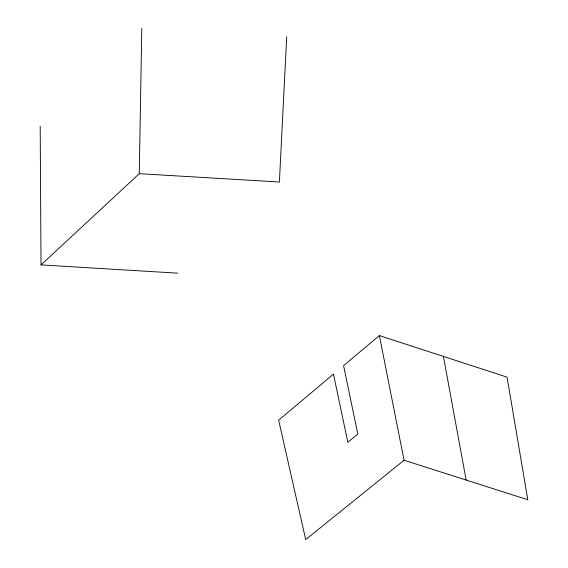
<?xml version="1.0" encoding="UTF-8"?>
<svg xmlns="http://www.w3.org/2000/svg" width="568" height="568" viewBox="0 0 568 568"><rect width="100%" height="100%" fill="white"/><g stroke="black" fill="none" stroke-linecap="round" stroke-linejoin="round"><path stroke-width="0.85" d="M40.193 126.245L41.017 264.901L139.274 173.68L141.787 28.4M286.719 36.785L279.399 182.008L139.274 173.68M379.374 335.574L343.583 365.643L357.819 434.08L347.836 442.28L333.466 374.142L278.647 420.192L305.705 539.6L404.061 460.236L527.807 499.748L507.039 377.138L379.374 335.574L404.061 460.236M41.017 264.901L177.649 273.158M443.423 356.427L466.143 480.059"/></g></svg>
